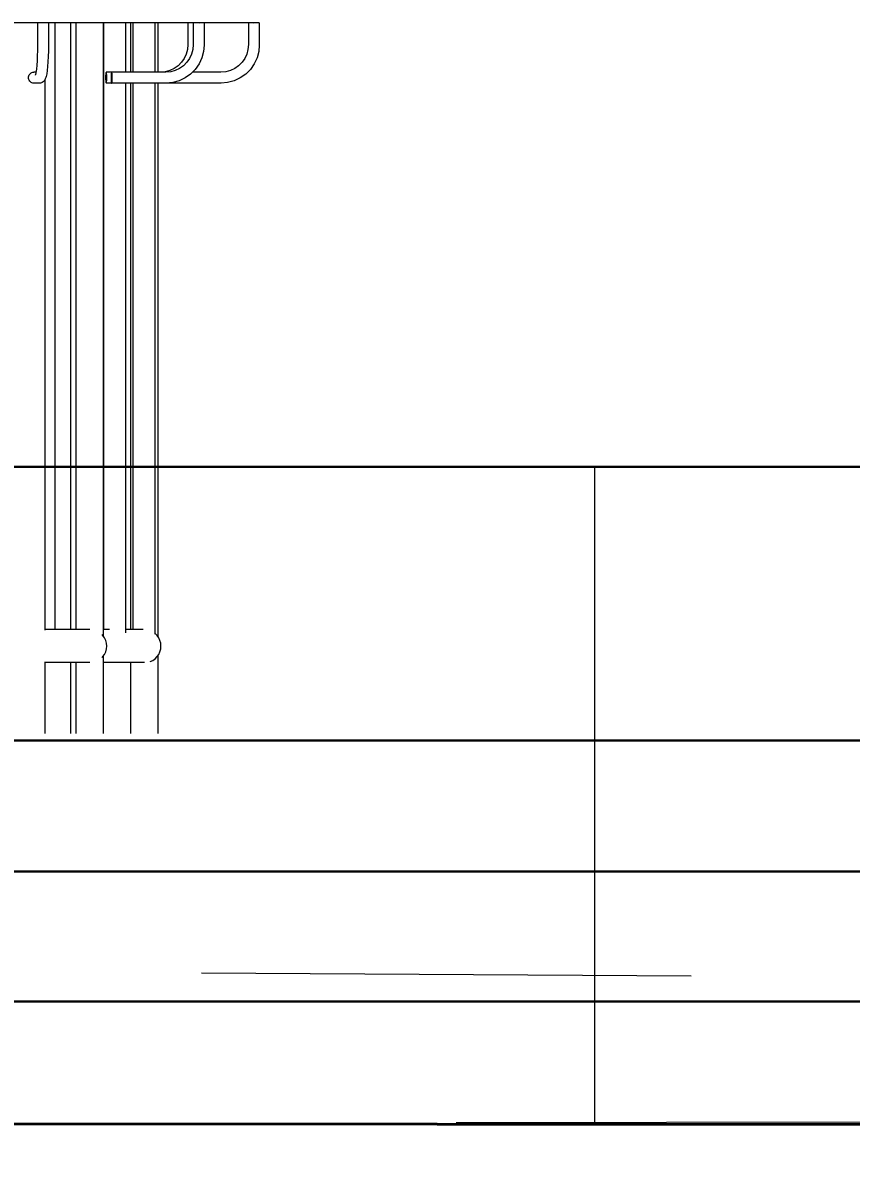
# Model space of a CAD drawing. Header units: millimetres. Extents: x -136099598 to 9192475, y 0 to 555997.
# Drawn here: x -322078 to -321317, y 288160 to 289213 of the extents above; entities that cross this region are included whole.
import ezdxf
from ezdxf import colors
from ezdxf.entities.mleader import LeaderData, LeaderLine
from ezdxf.math import Vec2, Vec3

# ---------------------------------------------------------------- set-up
doc = ezdxf.new("R2010")
doc.units = ezdxf.units.MM
doc.header["$MEASUREMENT"] = 0
doc.linetypes.add('ADSK_Скрыто', pattern=[6, 3, -3])
doc.layers.get('0').update_dxf_attribs({"color": 250, "lineweight": 9})
for name, color, linetype, lineweight in [('!_Цоколь', 7, 'Continuous', 0), ('_Скрыто_', 7, 'ADSK_Скрыто', 9), ('АР-Выноски', 5, 'Continuous', 5), ('АР_Отметки', 250, 'Continuous', 15), ('АР_тонкая линия', 250, 'Continuous', 0), ('СТЕНЫ кирпич ЛИДЕР', 250, 'Continuous', 15)]:
    doc.layers.add(name, color=color, linetype=linetype, lineweight=lineweight)
doc.layers.add('Конструктив - Перекрытия', color=7, linetype='Continuous')
doc.layers.add('Чертеж и Рисунок', color=7, linetype='Continuous')
doc.layers.add('Конструктив - Перекрытия_Ном._пера__81', color=7, linetype='Continuous', lineweight=20, true_color=0x6a6a6a)
doc.styles.add('ICOCPEUR', font='isocpeur.ttf')
doc.styles.add('ISOCPEUR', font='isocpeur.ttf', dxfattribs={"width": 0.7})

# ---------------------------------------------------------------- blocks, each defined once
blk = doc.blocks.new('_DotSmall')
at = {"color": 0, "linetype": 'ByBlock', "const_width": 0.5}
blk.add_lwpolyline([(-0.0625, 0, 1), (0.0625, 0, 1)], format="xyb", close=True, dxfattribs=at)
blk = doc.blocks.new('Элемент Разреза_11')
at = {"layer": 'Конструктив - Перекрытия_Ном._пера__81', "color": 251, "linetype": 'Continuous', "lineweight": 20, "true_color": 0x6a6a6a}
for p, q in [((27727.7, -240), (27873.6, -240)), ((27873.6, -240), (28027.8, -240)), ((28027.8, -240), (28190.4, -240)), ((28190.4, -240), (28360.9, -240)), ((28360.9, -240), (28539.2, -240)), ((28539.2, -240), (28725.1, -240))]:
    blk.add_line(p, q, dxfattribs=at)
blk = doc.blocks.new('Элемент Разреза_19')
at = {"layer": 'Конструктив - Перекрытия_Ном._пера__81', "color": 251, "linetype": 'Continuous', "lineweight": 20, "true_color": 0x6a6a6a}
for p, q in [((27759.8, 0), (27863.4, 0)), ((27863.4, 0), (27976.2, 0)), ((27976.2, 0), (28098, 0)), ((28098, 0), (28228.6, 0)), ((28228.6, 0), (28367.9, 0)), ((28367.9, 0), (28515.7, 0)), ((28515.7, 0), (28671.7, 0))]:
    blk.add_line(p, q, dxfattribs=at)
blk = doc.blocks.new('Элемент Разреза_20')
at = {"layer": 'Конструктив - Перекрытия_Ном._пера__81', "color": 251, "linetype": 'Continuous', "lineweight": 20, "true_color": 0x6a6a6a}
for p, q in [((27759.4, -120), (27887.9, -120)), ((27887.9, -120), (28025.2, -120)), ((28025.2, -120), (28171.1, -120)), ((28171.1, -120), (28325.5, -120)), ((28325.5, -120), (28488.1, -120)), ((28488.1, -120), (28658.7, -120))]:
    blk.add_line(p, q, dxfattribs=at)

msp = doc.modelspace()

# ---------------------------------------------------------------- hatches: boundary and pattern name
at = {"layer": '!_Цоколь', "lineweight": 0, "ltscale": 5, "true_color": 0xf1ece1}
h = msp.add_hatch(dxfattribs=at)
h.set_pattern_fill('ANSI37', color=254, scale=4800, angle=45)
h.set_pattern_definition([(90, (541247.05, -120), (-600, 1e-13), []), (180, (541247.05, -120), (-2e-13, -600), [])])
h.paths.add_polyline_path([(-320521.3, 288804.9), (-323279.2, 288804.9), (-323276, 288497.8), (-320521.7, 288553.6)])
h = msp.add_hatch(dxfattribs=at)
h.set_pattern_fill('ANSI37', color=254, scale=4800, angle=45)
h.set_pattern_definition([(90, (528758.5, 55.3), (-600, 1e-13), []), (180, (528758.5, 55.3), (-2e-13, -600), [])])
h.paths.add_polyline_path([(-322069.7, 288553.6), (-326287, 288358.5), (-328152.2, 288359.8), (-328153.3, 288284.1), (-326287, 288255.2), (-322070, 288201.1)])
h = msp.add_hatch(dxfattribs=at)
h.set_pattern_fill('ANSI37', color=254, scale=4800, angle=45)
h.set_pattern_definition([(90, (541247.05, -43.14), (-600, 1e-13), []), (180, (541247.05, -43.14), (-2e-13, -600), [])])
h.paths.add_polyline_path([(-307903.2, 288553.5), (-322069.7, 288553.6), (-322073.5, 288201.1), (-307903.2, 288196.7)])

# ---------------------------------------------------------------- linework, layer by layer
at = {"layer": '_Скрыто_', "color": 6, "ltscale": 150}
for points in [[(-356622.2, 288552.2), (-356622.2, 288552.2), (-350192, 288553.6), (-350192, 288804.9), (-320519.4, 288804.9), (-320519.5, 288553.5), (-310648.3, 288553.6), (-310648.3, 288804.5), (-294677, 288804.9), (-294677, 288553.6), (-281257, 288553.6), (-281257, 287753), (-281257, 287708.5), (-281257, 287380.4), (-302553.9, 288027), (-302564.4, 288225.7), (-350192.1, 288506), (-350192, 288243.6), (-356781.4, 288248.4), (-356782.1, 288553.6), (-356622.2, 288552.2)], [(-356795, 288245.2), (-350192, 288243.6), (-350191.6, 288503.5), (-328651.3, 288362.5), (-328652.4, 288291.8), (-322579.8, 288201.4), (-302564.4, 288225.7), (-302564.4, 288027.1), (-294677, 287913.4), (-294680.4, 287771.5), (-281257, 287443.6), (-281257, 285947), (-294677, 286299.2), (-294677, 286396.9), (-302397, 286511.1), (-302397, 286700.6), (-328812, 286645.1), (-328812, 286873.4), (-350145.2, 287071.4), (-350145.2, 286770.5), (-356624.6, 286742.5), (-356795, 286742.5), (-356795, 288245)]]:
    msp.add_lwpolyline(points, dxfattribs=at)
at = {"layer": 'АР_тонкая линия', "color": 3, "lineweight": 40, "ltscale": 100}
msp.add_line((-322748.6, 288201.4), (-308233.2, 288194.6), dxfattribs=at)
at = {"layer": 'СТЕНЫ кирпич ЛИДЕР', "lineweight": 30, "ltscale": 100}
for p, q in [((-328652, 288804.9), (-320519.4, 288804.9)), ((-322660.7, 288553.6), (-308484.3, 288552.9)), ((-322908.9, 288433.1), (-308235.6, 288433.5)), ((-323207.6, 288313.7), (-307937.2, 288313.5))]:
    msp.add_line(p, q, dxfattribs=at)
at = {"layer": 'Чертеж и Рисунок', "color": 0, "linetype": 'Continuous', "lineweight": 15}
for p, q in [((-322064.6, 289212.8), (-322288.4, 289212.8)), ((-322064.4, 289212.8), (-322064.6, 289212.8)), ((-322064.6, 289212.8), (-322064.6, 289192.8)), ((-322064.1, 289212.8), (-322064.4, 289212.8)), ((-322063.7, 289212.8), (-322064.1, 289212.8)), ((-322063.1, 289212.8), (-322063.7, 289212.8)), ((-322062.4, 289212.8), (-322063.1, 289212.8)), ((-322061.6, 289212.8), (-322062.4, 289212.8)), ((-322060.8, 289212.8), (-322061.6, 289212.8)), ((-322060, 289212.8), (-322060.8, 289212.8)), ((-322059.1, 289212.8), (-322060, 289212.8)), ((-322058.2, 289212.8), (-322059.1, 289212.8)), ((-322057.4, 289212.8), (-322058.2, 289212.8)), ((-322056.6, 289212.8), (-322057.4, 289212.8)), ((-322056, 289212.8), (-322056.6, 289212.8)), ((-322055.4, 289212.8), (-322056, 289212.8)), ((-322055, 289212.8), (-322055.4, 289212.8)), ((-322054.7, 289212.8), (-322055, 289212.8)), ((-322054.6, 289212.8), (-322054.7, 289212.8)), ((-322050, 289212.8), (-322054.6, 289212.8)), ((-322054.6, 289212.8), (-322054.6, 289192.7)), ((-322040.5, 289212.8), (-322050, 289212.8)), ((-322048.3, 288655.3), (-322048.3, 289212.8)), ((-322031.1, 289212.8), (-322040.5, 289212.8)), ((-322034, 288655.3), (-322034, 289212.8)), ((-322021.8, 289212.8), (-322031.1, 289212.8)), ((-322029, 288655.3), (-322029, 289212.8)), ((-322012.8, 289212.8), (-322021.8, 289212.8)), ((-322004, 289212.8), (-322012.8, 289212.8)), ((-321995.5, 289212.8), (-322004, 289212.8)), ((-322003.9, 288649), (-322003.9, 289212.8)), ((-322003.6, 288655.3), (-322003.6, 289212.8)), ((-321987.2, 289212.8), (-321995.5, 289212.8)), ((-321979.3, 289212.8), (-321987.2, 289212.8)), ((-321983.5, 289167.6), (-321983.5, 289212.8)), ((-321971.8, 289212.8), (-321979.3, 289212.8)), ((-321978.8, 289167.6), (-321978.8, 289212.8)), ((-321976.6, 289167.6), (-321976.6, 289212.8)), ((-321964.6, 289212.8), (-321971.8, 289212.8)), ((-321957.8, 289212.8), (-321964.6, 289212.8)), ((-321951.5, 289212.8), (-321957.8, 289212.8)), ((-321956.6, 289167.6), (-321956.6, 289212.8)), ((-321953.7, 289167.6), (-321953.7, 289212.8)), ((-321945.6, 289212.8), (-321951.5, 289212.8)), ((-321940.2, 289212.8), (-321945.6, 289212.8)), ((-321935.3, 289212.8), (-321940.2, 289212.8)), ((-321930.9, 289212.8), (-321935.3, 289212.8)), ((-321927, 289212.8), (-321930.9, 289212.8)), ((-321923.7, 289212.8), (-321927, 289212.8)), ((-321926.5, 289212.8), (-321926.5, 289192.9)), ((-321921, 289212.8), (-321923.7, 289212.8)), ((-321921.6, 289212.8), (-321921.6, 289192.9)), ((-321918.8, 289212.8), (-321921, 289212.8)), ((-321917.2, 289212.8), (-321918.8, 289212.8)), ((-321916.1, 289212.8), (-321917.2, 289212.8)), ((-321915.7, 289212.8), (-321916.1, 289212.8)), ((-321915.7, 289212.8), (-321911.3, 289213.2)), ((-321915.2, 289212.8), (-321915.7, 289212.8)), ((-321914.3, 289212.8), (-321915.2, 289212.8)), ((-321913.6, 289212.8), (-321914.3, 289212.8)), ((-321912.9, 289212.8), (-321913.6, 289212.8)), ((-321912.4, 289212.8), (-321912.9, 289212.8)), ((-321912, 289212.8), (-321912.4, 289212.8)), ((-321911.7, 289212.8), (-321912, 289212.8)), ((-321911.5, 289212.8), (-321911.7, 289212.8)), ((-321907.6, 289212.8), (-321911.5, 289212.8)), ((-321911.5, 289212.8), (-321911.5, 289192.5)), ((-321901.3, 289212.8), (-321907.6, 289212.8)), ((-321895.4, 289212.8), (-321901.3, 289212.8)), ((-321890.1, 289212.8), (-321895.4, 289212.8)), ((-321885.3, 289212.8), (-321890.1, 289212.8)), ((-321881, 289212.8), (-321885.3, 289212.8)), ((-321877.2, 289212.8), (-321881, 289212.8)), ((-321873.9, 289212.8), (-321877.2, 289212.8)), ((-321871.2, 289212.8), (-321873.9, 289212.8)), ((-321869, 289212.8), (-321871.2, 289212.8)), ((-321870.8, 289212.8), (-321870.8, 289192.9)), ((-321867.4, 289212.8), (-321869, 289212.8)), ((-321866.3, 289212.8), (-321867.4, 289212.8)), ((-321865.8, 289212.8), (-321866.3, 289212.8)), ((-321865.8, 289212.8), (-321861.4, 289213.2)), ((-321865, 289212.8), (-321865.8, 289212.8)), ((-321864.1, 289212.8), (-321865, 289212.8)), ((-321863.3, 289212.8), (-321864.1, 289212.8)), ((-321862.6, 289212.8), (-321863.3, 289212.8)), ((-321862, 289212.8), (-321862.6, 289212.8)), ((-321861.5, 289212.8), (-321862, 289212.8)), ((-321861.1, 289212.8), (-321861.5, 289212.8)), ((-321860.9, 289212.8), (-321861.1, 289212.8)), ((-321860.8, 289212.8), (-321860.9, 289212.8)), ((-321860.8, 289212.8), (-321860.8, 289192.5)), ((-322064.7, 289187.6), (-322064.8, 289182.7)), ((-322064.6, 289192.8), (-322064.7, 289187.6)), ((-322054.6, 289187.3), (-322054.8, 289182.1)), ((-322054.6, 289192.7), (-322054.6, 289187.3)), ((-321928.1, 289184.1), (-321929.9, 289180.1)), ((-321926.9, 289188.3), (-321928.1, 289184.1)), ((-321926.5, 289192.9), (-321926.9, 289188.3)), ((-321923.1, 289184.1), (-321924.9, 289180.1)), ((-321921.9, 289188.3), (-321923.1, 289184.1)), ((-321921.6, 289192.9), (-321921.9, 289188.3)), ((-321912, 289186.6), (-321913.6, 289180.7)), ((-321911.5, 289192.5), (-321912, 289186.6)), ((-321872.4, 289184.1), (-321874.2, 289180.2)), ((-321871.2, 289188.4), (-321872.4, 289184.1)), ((-321870.8, 289192.9), (-321871.2, 289188.4)), ((-321861.3, 289186.6), (-321862.9, 289180.7)), ((-321860.8, 289192.5), (-321861.3, 289186.6)), ((-322065.3, 289173.9), (-322065.7, 289170.3)), ((-322065, 289178.1), (-322065.3, 289173.9)), ((-322064.8, 289182.7), (-322065, 289178.1)), ((-322055.3, 289172.8), (-322055.7, 289169)), ((-322055, 289177.2), (-322055.3, 289172.8)), ((-322054.8, 289182.1), (-322055, 289177.2)), ((-321935.5, 289173.5), (-321939, 289171)), ((-321932.4, 289176.6), (-321935.5, 289173.5)), ((-321930.5, 289173.5), (-321934, 289171)), ((-321929.9, 289180.2), (-321932.4, 289176.6)), ((-321927.4, 289176.6), (-321930.5, 289173.5)), ((-321924.9, 289180.2), (-321927.4, 289176.6)), ((-321916.2, 289175.1), (-321919.7, 289170.1)), ((-321913.6, 289180.7), (-321916.2, 289175.2)), ((-321879.8, 289173.5), (-321883.4, 289171)), ((-321876.7, 289176.6), (-321879.8, 289173.5)), ((-321874.2, 289180.2), (-321876.7, 289176.6)), ((-321865.5, 289175.1), (-321869, 289170.1)), ((-321862.9, 289180.7), (-321865.5, 289175.1)), ((-322073, 289162.6), (-322072.9, 289163.4)), ((-322072.9, 289161.7), (-322073, 289162.6)), ((-322072.9, 289163.4), (-322072.7, 289164.3)), ((-322072.7, 289164.3), (-322072.3, 289165.1)), ((-322072.3, 289165.1), (-322071.8, 289165.8)), ((-322071.8, 289165.8), (-322071.2, 289166.4)), ((-322071.2, 289166.4), (-322070.5, 289166.9)), ((-322070.5, 289166.9), (-322069.7, 289167.3)), ((-322069.7, 289167.3), (-322068.9, 289167.5)), ((-322068.9, 289167.5), (-322068, 289167.6)), ((-322066.1, 289167.6), (-322068, 289167.6)), ((-322066.5, 289165.9), (-322066.9, 289164.7)), ((-322066.1, 289167.4), (-322066.6, 289165.2)), ((-322065.7, 289170.3), (-322066.1, 289167.4)), ((-322056.9, 289162.8), (-322057.5, 289161.3)), ((-322056.7, 289163.6), (-322056.9, 289162.8)), ((-322056.2, 289165.9), (-322056.7, 289163.6)), ((-322055.7, 289169), (-322056.2, 289165.9)), ((-322001.9, 289165.1), (-322002, 289164.3)), ((-322002, 289164.3), (-322002, 289163.4)), ((-322002, 289163.4), (-322002, 289162.6)), ((-322002, 289162.6), (-322002, 289161.7)), ((-322001.8, 289166.4), (-322001.9, 289165.8)), ((-322001.9, 289165.8), (-322001.9, 289165.1)), ((-322001.7, 289166.9), (-322001.8, 289166.4)), ((-322001.6, 289167.3), (-322001.7, 289166.9)), ((-322001.5, 289167.6), (-322001.6, 289167.5)), ((-322001.6, 289167.5), (-322001.6, 289167.3)), ((-322001.4, 289167.5), (-322001.5, 289167.6)), ((-321996.5, 289167.6), (-322001.5, 289167.6)), ((-322001.3, 289167.3), (-322001.4, 289167.5)), ((-322001.2, 289166.9), (-322001.3, 289167.3)), ((-322001.1, 289166.4), (-322001.2, 289166.9)), ((-322001.1, 289165.8), (-322001.1, 289166.4)), ((-322001, 289165.1), (-322001.1, 289165.8)), ((-322001, 289164.3), (-322001, 289165.1)), ((-322000.9, 289163.4), (-322001, 289164.3)), ((-322000.9, 289162.6), (-322000.9, 289163.4)), ((-322000.9, 289161.7), (-322000.9, 289162.6)), ((-321996.9, 289165.1), (-321997, 289164.3)), ((-321997, 289164.3), (-321997, 289163.4)), ((-321997, 289163.4), (-321997, 289162.6)), ((-321997, 289162.6), (-321997, 289161.7)), ((-321996.8, 289166.4), (-321996.9, 289165.8)), ((-321996.9, 289165.8), (-321996.9, 289165.1)), ((-321996.7, 289166.9), (-321996.8, 289166.4)), ((-321996.6, 289167.3), (-321996.7, 289166.9)), ((-321996.5, 289167.6), (-321996.6, 289167.5)), ((-321996.6, 289167.5), (-321996.6, 289167.3)), ((-321996.4, 289167.5), (-321996.5, 289167.6)), ((-321946.7, 289167.6), (-321996.5, 289167.6)), ((-321996.3, 289167.3), (-321996.4, 289167.5)), ((-321996.2, 289166.9), (-321996.3, 289167.3)), ((-321996.1, 289166.4), (-321996.2, 289166.9)), ((-321996.1, 289165.8), (-321996.1, 289166.4)), ((-321996, 289165.1), (-321996.1, 289165.8)), ((-321996, 289164.3), (-321996, 289165.1)), ((-321996, 289163.4), (-321996, 289164.3)), ((-321995.9, 289162.6), (-321996, 289163.4)), ((-321996, 289161.7), (-321995.9, 289162.6)), ((-321947.2, 289168), (-321951.7, 289167.6)), ((-321943, 289169.1), (-321947.2, 289168)), ((-321942.2, 289168), (-321946.7, 289167.6)), ((-321939, 289171), (-321943, 289169.1)), ((-321938, 289169.1), (-321942.2, 289168)), ((-321934, 289171), (-321938, 289169.1)), ((-321929, 289162.2), (-321934.5, 289159.7)), ((-321924, 289165.8), (-321929, 289162.2)), ((-321919.7, 289170.1), (-321924, 289165.8)), ((-321896.2, 289167.6), (-321922.2, 289167.6)), ((-321891.6, 289168), (-321896.2, 289167.6)), ((-321887.4, 289169.1), (-321891.6, 289168)), ((-321883.4, 289171), (-321887.4, 289169.1)), ((-321878.4, 289162.2), (-321883.9, 289159.7)), ((-321873.3, 289165.8), (-321878.4, 289162.2)), ((-321869, 289170.1), (-321873.3, 289165.8)), ((-322072.7, 289160.9), (-322072.9, 289161.7)), ((-322072.3, 289160.1), (-322072.7, 289160.9)), ((-322071.8, 289159.3), (-322072.3, 289160.1)), ((-322071.2, 289158.7), (-322071.8, 289159.3)), ((-322070.5, 289158.2), (-322071.2, 289158.7)), ((-322069.7, 289157.9), (-322070.5, 289158.2)), ((-322068.9, 289157.6), (-322069.7, 289157.9)), ((-322068, 289157.6), (-322068.9, 289157.6)), ((-322062.7, 289157.6), (-322068, 289157.6)), ((-322061.9, 289157.6), (-322062.7, 289157.6)), ((-322061, 289157.9), (-322061.9, 289157.6)), ((-322060.2, 289158.2), (-322061, 289157.9)), ((-322059.5, 289158.7), (-322060.2, 289158.2)), ((-322058.9, 289159.2), (-322059.5, 289158.7)), ((-322058.3, 289159.8), (-322058.9, 289159.2)), ((-322057.8, 289160.6), (-322058.3, 289159.8)), ((-322057.5, 289161.3), (-322057.8, 289160.6)), ((-322057.6, 288654.8), (-322057.6, 289161.1)), ((-322002, 289161.7), (-322002, 289160.9)), ((-322002, 289160.9), (-322001.9, 289160.1)), ((-322001.9, 289160.1), (-322001.9, 289159.3)), ((-322001.9, 289159.3), (-322001.8, 289158.7)), ((-322001.8, 289158.7), (-322001.7, 289158.2)), ((-322001.7, 289158.2), (-322001.6, 289157.9)), ((-322001.6, 289157.9), (-322001.6, 289157.6)), ((-322001.6, 289157.6), (-322001.5, 289157.6)), ((-322001.5, 289157.6), (-322001.4, 289157.6)), ((-321996.5, 289157.6), (-322001.5, 289157.6)), ((-322001.4, 289157.6), (-322001.3, 289157.9)), ((-322001.3, 289157.9), (-322001.2, 289158.2)), ((-322001.2, 289158.2), (-322001.1, 289158.7)), ((-322001.1, 289159.3), (-322001, 289160.1)), ((-322001.1, 289158.7), (-322001.1, 289159.3)), ((-322001, 289160.9), (-322000.9, 289161.7)), ((-322001, 289160.1), (-322001, 289160.9)), ((-321997, 289161.7), (-321997, 289160.9)), ((-321997, 289160.9), (-321996.9, 289160.1)), ((-321996.9, 289160.1), (-321996.9, 289159.3)), ((-321996.9, 289159.3), (-321996.8, 289158.7)), ((-321996.8, 289158.7), (-321996.7, 289158.2)), ((-321996.7, 289158.2), (-321996.6, 289157.9)), ((-321996.6, 289157.9), (-321996.6, 289157.6)), ((-321996.6, 289157.6), (-321996.5, 289157.6)), ((-321996.5, 289157.6), (-321996.4, 289157.6)), ((-321946.3, 289157.6), (-321996.5, 289157.6)), ((-321996.4, 289157.6), (-321996.3, 289157.9)), ((-321996.3, 289157.9), (-321996.2, 289158.2)), ((-321996.2, 289158.2), (-321996.1, 289158.7)), ((-321996.1, 289159.3), (-321996, 289160.1)), ((-321996.1, 289158.7), (-321996.1, 289159.3)), ((-321996, 289160.9), (-321996, 289161.7)), ((-321996, 289160.1), (-321996, 289160.9)), ((-321983.5, 288652.4), (-321983.5, 289157.6)), ((-321978.8, 288655.3), (-321978.8, 289157.6)), ((-321976.6, 288655.3), (-321976.6, 289157.6)), ((-321956.6, 288651.3), (-321956.6, 289157.6)), ((-321953.7, 288648.4), (-321953.7, 289157.6)), ((-321940.4, 289158.1), (-321946.3, 289157.6)), ((-321895.7, 289157.6), (-321946.2, 289157.6)), ((-321934.5, 289159.7), (-321940.4, 289158.1)), ((-321889.9, 289158.1), (-321895.7, 289157.6)), ((-321883.9, 289159.7), (-321889.9, 289158.1)), ((-322053, 288655.3), (-322057.6, 288655.3)), ((-322047.6, 288655.3), (-322053, 288655.3)), ((-322042.6, 288655.3), (-322047.6, 288655.3)), ((-322037.9, 288655.3), (-322042.6, 288655.3)), ((-322033.5, 288655.3), (-322037.9, 288655.3)), ((-322029.6, 288655.3), (-322033.5, 288655.3)), ((-322026.1, 288655.3), (-322029.6, 288655.3)), ((-322023.1, 288655.3), (-322026.1, 288655.3)), ((-322020.6, 288655.3), (-322023.1, 288655.3)), ((-322018.6, 288655.3), (-322020.6, 288655.3)), ((-322017.2, 288655.3), (-322018.6, 288655.3)), ((-322016.5, 288655.3), (-322017.2, 288655.3)), ((-322004.6, 288649.9), (-322005.4, 288650.7)), ((-322003.1, 288647.7), (-322004.6, 288649.9)), ((-322001.7, 288655.3), (-322003.9, 288655.3)), ((-322001.9, 288645.3), (-322003.1, 288647.7)), ((-321998.5, 288655.3), (-322001.7, 288655.3)), ((-321981.5, 288655.3), (-321983.5, 288655.3)), ((-321977.7, 288655.3), (-321981.5, 288655.3)), ((-321974.5, 288655.3), (-321977.7, 288655.3)), ((-321971.7, 288655.3), (-321974.5, 288655.3)), ((-321969.6, 288655.3), (-321971.7, 288655.3)), ((-321967.9, 288655.3), (-321969.6, 288655.3)), ((-321967.4, 288655.3), (-321967.9, 288655.3)), ((-321954.7, 288649.9), (-321956.6, 288651.7)), ((-321953.2, 288647.7), (-321954.7, 288649.9)), ((-321952.1, 288645.3), (-321953.2, 288647.7)), ((-322001.3, 288642.8), (-322001.9, 288645.3)), ((-322001.9, 288635), (-322001.3, 288637.6)), ((-322001, 288640.2), (-322001.3, 288642.8)), ((-322001.3, 288637.6), (-322001, 288640.2)), ((-321951.4, 288642.8), (-321952.1, 288645.3)), ((-321952.1, 288635), (-321951.4, 288637.6)), ((-321951.2, 288640.2), (-321951.4, 288642.8)), ((-321951.4, 288637.6), (-321951.2, 288640.2)), ((-322057.6, 288559.8), (-322057.6, 288625.6)), ((-322053, 288625.1), (-322057.6, 288625.1)), ((-322047.6, 288625.1), (-322053, 288625.1)), ((-322042.6, 288625.1), (-322047.6, 288625.1)), ((-322037.9, 288625.1), (-322042.6, 288625.1)), ((-322033.5, 288625.1), (-322037.9, 288625.1)), ((-322034, 288559.8), (-322034, 288625.1)), ((-322029.6, 288625.1), (-322033.5, 288625.1)), ((-322026.1, 288625.1), (-322029.6, 288625.1)), ((-322029, 288559.8), (-322029, 288625.1)), ((-322023.1, 288625.1), (-322026.1, 288625.1)), ((-322020.6, 288625.1), (-322023.1, 288625.1)), ((-322018.6, 288625.1), (-322020.6, 288625.1)), ((-322017.2, 288625.1), (-322018.6, 288625.1)), ((-322016.5, 288625.1), (-322017.2, 288625.1)), ((-322005.4, 288629.7), (-322004.6, 288630.5)), ((-322004.6, 288630.5), (-322003.1, 288632.6)), ((-322003.9, 288559.8), (-322003.9, 288631.4)), ((-322001.7, 288625.1), (-322003.9, 288625.1)), ((-322003.1, 288632.6), (-322001.9, 288635)), ((-321995.9, 288625.1), (-322001.7, 288625.1)), ((-321990.6, 288625.1), (-321995.9, 288625.1)), ((-321985.8, 288625.1), (-321990.6, 288625.1)), ((-321981.5, 288625.1), (-321985.8, 288625.1)), ((-321977.7, 288625.1), (-321981.5, 288625.1)), ((-321978.8, 288559.8), (-321978.8, 288625.1)), ((-321974.5, 288625.1), (-321977.7, 288625.1)), ((-321971.7, 288625.1), (-321974.5, 288625.1)), ((-321969.6, 288625.1), (-321971.7, 288625.1)), ((-321967.9, 288625.1), (-321969.6, 288625.1)), ((-321966.8, 288625.1), (-321967.9, 288625.1)), ((-321966.3, 288625.1), (-321966.8, 288625.1)), ((-321961.1, 288626), (-321958.7, 288627.1)), ((-321958.7, 288627.1), (-321956.6, 288628.6)), ((-321956.6, 288628.6), (-321954.7, 288630.5)), ((-321954.7, 288630.5), (-321953.2, 288632.6)), ((-321953.7, 288559.8), (-321953.7, 288631.9)), ((-321953.2, 288632.6), (-321952.1, 288635))]:
    msp.add_line(p, q, dxfattribs=at)

# ---------------------------------------------------------------- block references
at = {"layer": 'Конструктив - Перекрытия', "lineweight": 0}
for name in ['Элемент Разреза_19', 'Элемент Разреза_11']:
    msp.add_blockref(name, (-349917.5, 288553.5), dxfattribs=at)
at = {"layer": 'СТЕНЫ кирпич ЛИДЕР', "lineweight": 30, "ltscale": 100}
msp.add_blockref('Элемент Разреза_20', (-349917.5, 288553.5), dxfattribs=at)

# ---------------------------------------------------------------- leaders
at = {"layer": 'АР-Выноски'}
ml = msp.add_multileader_mtext('Standard', dxfattribs=at)
ml.set_content('{\\W0.8;Установка \\A1;трехгнездного флагодержателя}', color=256, style='ICOCPEUR')
ml.set_leader_properties()
ml.build(insert=Vec2(0, 0))
ml.multileader.update_dxf_attribs({"text_left_attachment_type": 6, "text_right_attachment_type": 6, "dogleg_length": 91.5, "arrow_head_size": 250})
ctx = ml.context
ctx.base_point, ctx.char_height, ctx.arrow_head_size, ctx.landing_gap_size, ctx.plane_origin = Vec3(-323673.4, 287102.9), 250, 250, 25, Vec3(-316742.2, 289566.3)
ctx.left_attachment, ctx.right_attachment = 6, 6
notes = []
notes.append((ctx, [(0, (1, 1, 0), (-318021.9, 287102.9), (-1, 0), 91.5, [(0, [(-315586.1, 296123.6)], 0, [])])]))
ctx.mtext.insert, ctx.mtext.width, ctx.mtext.flow_direction = Vec3(-323648.4, 287427.9), 5536.536, 5
ml = msp.add_multileader_mtext('Standard', dxfattribs=at)
ml.set_content('\\A1;{\\W0.8;Устройство наружной водосточной трубы, из оцинкованной стали с окраской в цвет цоколя RAL 7016 c подогревом}', color=256, style='ICOCPEUR')
ml.set_leader_properties()
ml.build(insert=Vec2(0, 0))
ml.multileader.update_dxf_attribs({"text_left_attachment_type": 6, "text_right_attachment_type": 6, "dogleg_length": 100, "arrow_head_size": 250})
ctx = ml.context
ctx.base_point, ctx.char_height, ctx.arrow_head_size, ctx.landing_gap_size, ctx.plane_origin, ctx.plane_x_axis, ctx.plane_y_axis = Vec3(-330641.6, 283337.7), 250, 250, 25, Vec3(-314863.5, 279618.1), Vec3(1, -0.000046), Vec3(0.000046, 1)
ctx.left_attachment, ctx.right_attachment = 6, 6
notes.append((ctx, [(0, (1, 1, 0), (-323831.5, 283337.4), (-1, 0.000046), 160.1, [(1, [(-321901.5, 289919.9)], 0, [])])]))
ctx.mtext.insert, ctx.mtext.text_direction, ctx.mtext.rotation, ctx.mtext.width, ctx.mtext.flow_direction = Vec3(-330616.6, 283662.7), Vec3(1, -0.000046), 6.28314, 7205.678, 5
at = {"layer": 'АР_Отметки'}
ml = msp.add_multileader_mtext('Standard', dxfattribs=at)
ml.set_content('+19,400', color=256, style='ISOCPEUR')
ml.set_leader_properties(color=256, linetype='Continuous', lineweight=-1)
ml.set_arrow_properties(name='DOTSMALL')
ml.build(insert=Vec2(0, 0))
ml.multileader.update_dxf_attribs({"has_text_frame": 1, "text_left_attachment_type": 4, "text_right_attachment_type": 4, "dogleg_length": 100, "arrow_head_size": 180})
ctx = ml.context
ctx.base_point, ctx.char_height, ctx.arrow_head_size, ctx.landing_gap_size, ctx.plane_origin = Vec3(-322660.1, 485151.1), 250, 180, 50, Vec3(-322657.2, 482963.8)
ctx.left_attachment, ctx.right_attachment = 4, 4
notes.append((ctx, [(0, (0, 0, 0), (0, 0), (1, 0), 1, [])]))
ctx.mtext.insert, ctx.mtext.width, ctx.mtext.defined_height, ctx.mtext.line_spacing_style, ctx.mtext.flow_direction = Vec3(-322610.1, 485484.5), 696.035, 776.5, 2, 5
for ctx, leaders in notes:
    for number, flags, end, landing, length, lines in leaders:
        leader = LeaderData()
        leader.index, (leader.has_last_leader_line, leader.has_dogleg_vector, leader.attachment_direction) = number, flags
        leader.last_leader_point, leader.dogleg_vector, leader.dogleg_length = Vec3(end), Vec3(landing), length
        for number, points, colour, breaks in lines:
            line = LeaderLine()
            line.index, line.vertices, line.color, line.breaks = number, Vec3.list(points), colors.encode_raw_color(colour), breaks
            leader.lines.append(line)
        ctx.leaders.append(leader)

doc.saveas('drawing.dxf')
